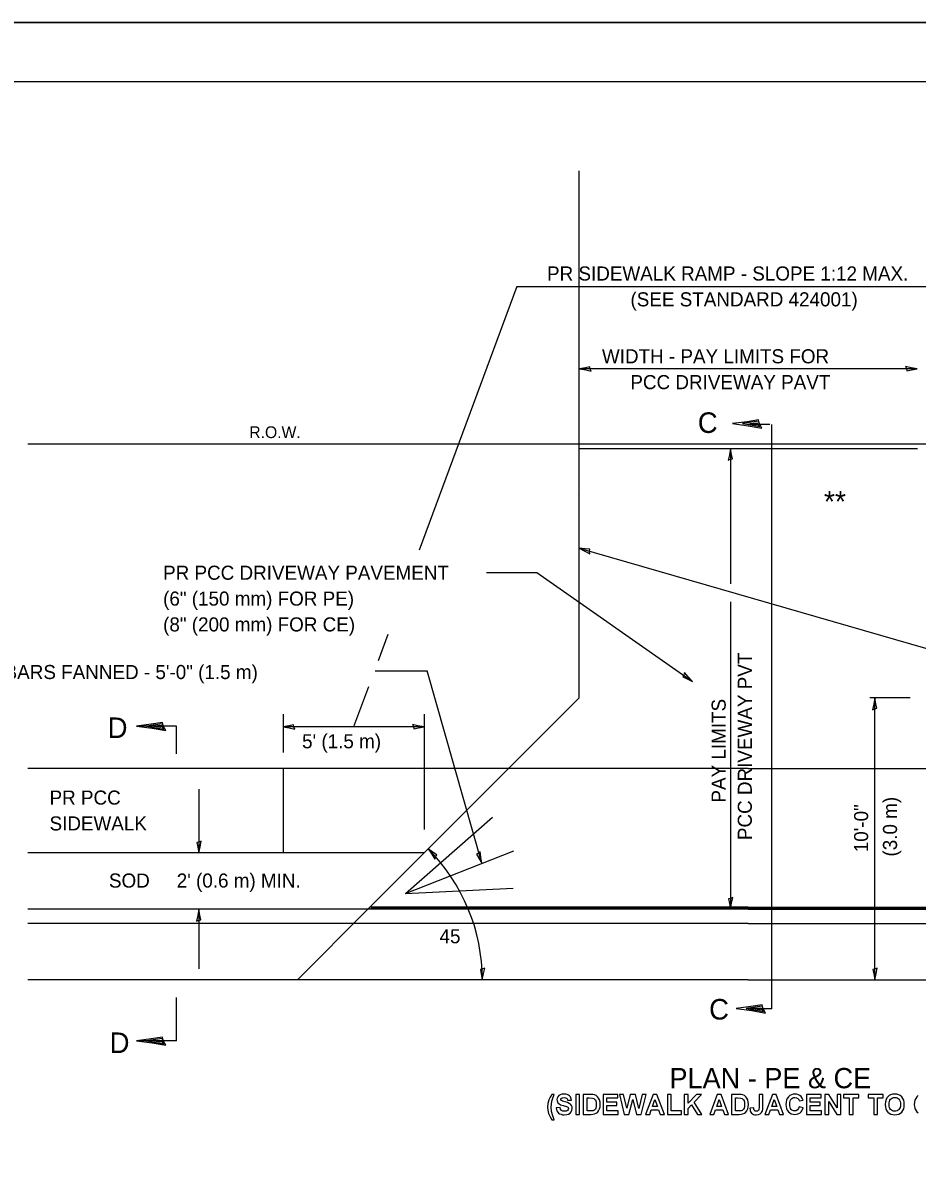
# Model space of a CAD drawing. Extents: x 663632 to 665672, y 1178627 to 1179067.
# Drawn here: x 664002.4 to 664154.8, y 1178874.1 to 1179067 of the extents above; entities that cross this region are included whole.
import ezdxf

# ---------------------------------------------------------------- set-up
doc = ezdxf.new("R2010")
doc.units = 0
for name, color, linetype in [('Alignment_PR_50 Scale Notation', 7, 'Continuous'), ('Design_PR_EOP', 7, 'Continuous'), ('Design_PR_Face of Curb line', 7, 'Continuous'), ('Design_PR_Roadway Dimensions', 7, 'Continuous'), ('Design_PR_Roadway Notes', 7, 'Continuous'), ('Design_PR_Sidewalk', 7, 'Continuous'), ('Level 48', 7, 'Continuous'), ('Level 6', 7, 'Continuous'), ('ROW_EX ROW Line', 7, 'Continuous'), ('Sheets_50 Reference Boundary', 7, 'Continuous'), ('Sheets_General Details', 7, 'Continuous'), ('Sheets_Printer Plotting Border', 7, 'Continuous'), ('Topo_Sidewalk', 7, 'Continuous')]:
    doc.layers.add(name, color=color, linetype=linetype)

msp = doc.modelspace()

# ---------------------------------------------------------------- linework, layer by layer
at = {"layer": 'Alignment_PR_50 Scale Notation'}
for points in [[(664092.98, 1178880.14), (664092.71, 1178880.79), (664092.53, 1178881.52), (664092.46, 1178882.28), (664092.49, 1178882.79), (664092.57, 1178883.28), (664092.73, 1178883.81), (664092.98, 1178884.43), (664092.59, 1178884.43), (664092.3, 1178883.99), (664092.06, 1178883.51), (664091.87, 1178882.92), (664091.81, 1178882.29), (664091.86, 1178881.76), (664092.01, 1178881.21), (664092.26, 1178880.66), (664092.59, 1178880.14)], [(664093.31, 1178882.16), (664093.36, 1178881.89), (664093.44, 1178881.65), (664093.56, 1178881.45), (664093.71, 1178881.28), (664093.9, 1178881.15), (664094.13, 1178881.06), (664094.39, 1178881), (664094.69, 1178880.98), (664095.1, 1178881.01), (664095.42, 1178881.11), (664095.69, 1178881.27), (664095.88, 1178881.49), (664096, 1178881.76), (664096.04, 1178882.04), (664096.01, 1178882.34), (664095.91, 1178882.58), (664095.75, 1178882.78), (664095.54, 1178882.93), (664095.24, 1178883.06), (664094.81, 1178883.18), (664094.41, 1178883.29), (664094.19, 1178883.4), (664094.11, 1178883.49), (664094.09, 1178883.6), (664094.11, 1178883.71), (664094.19, 1178883.8), (664094.39, 1178883.88), (664094.65, 1178883.91), (664094.9, 1178883.89), (664095.07, 1178883.81), (664095.19, 1178883.67), (664095.26, 1178883.46), (664095.91, 1178883.46), (664095.88, 1178883.68), (664095.82, 1178883.88), (664095.72, 1178884.06), (664095.58, 1178884.22), (664095.4, 1178884.34), (664095.19, 1178884.43), (664094.93, 1178884.48), (664094.64, 1178884.5), (664094.29, 1178884.47), (664093.99, 1178884.38), (664093.75, 1178884.24), (664093.58, 1178884.04), (664093.47, 1178883.81), (664093.44, 1178883.56), (664093.46, 1178883.36), (664093.51, 1178883.19), (664093.61, 1178883.02), (664093.75, 1178882.88), (664094.05, 1178882.69), (664094.52, 1178882.54), (664095.07, 1178882.39), (664095.22, 1178882.32), (664095.32, 1178882.24), (664095.37, 1178882.15), (664095.39, 1178882.04), (664095.35, 1178881.86), (664095.22, 1178881.71), (664095.01, 1178881.6), (664094.71, 1178881.57), (664094.43, 1178881.61), (664094.21, 1178881.73), (664094.05, 1178881.93), (664093.96, 1178882.22)], [(664096.63, 1178881.05), (664097.28, 1178881.05), (664097.28, 1178884.43), (664096.63, 1178884.43)], [(664097.93, 1178884.43), (664097.93, 1178881.05), (664099.23, 1178881.05), (664099.57, 1178881.07), (664099.84, 1178881.12), (664100.11, 1178881.24), (664100.32, 1178881.39), (664100.53, 1178881.65), (664100.69, 1178881.99), (664100.77, 1178882.32), (664100.79, 1178882.71), (664100.77, 1178883.15), (664100.68, 1178883.51), (664100.54, 1178883.81), (664100.36, 1178884.06), (664100.12, 1178884.25), (664099.84, 1178884.37), (664099.57, 1178884.42), (664099.19, 1178884.43)], [(664101.31, 1178881.05), (664103.85, 1178881.05), (664103.85, 1178881.64), (664101.96, 1178881.64), (664101.96, 1178882.55), (664103.66, 1178882.55), (664103.66, 1178883.13), (664101.96, 1178883.13), (664101.96, 1178883.85), (664103.79, 1178883.85), (664103.79, 1178884.43), (664101.31, 1178884.43)], [(664104.9, 1178881.05), (664105.7, 1178881.05), (664106.36, 1178883.58), (664107.01, 1178881.05), (664107.77, 1178881.05), (664108.61, 1178884.43), (664107.94, 1178884.43), (664107.4, 1178882.07), (664106.8, 1178884.43), (664105.93, 1178884.43), (664105.32, 1178882.11), (664104.78, 1178884.43), (664104.11, 1178884.43)], [(664111.73, 1178881.05), (664110.44, 1178884.43), (664109.81, 1178884.43), (664108.54, 1178881.05), (664109.23, 1178881.05), (664109.51, 1178881.83), (664110.76, 1178881.83), (664111.04, 1178881.05)], [(664112.25, 1178881.05), (664114.66, 1178881.05), (664114.66, 1178881.64), (664112.9, 1178881.64), (664112.9, 1178884.43), (664112.25, 1178884.43)], [(664115.11, 1178881.05), (664115.76, 1178881.05), (664115.76, 1178882.06), (664116.36, 1178882.65), (664117.38, 1178881.05), (664118.14, 1178881.05), (664116.81, 1178883.14), (664118.07, 1178884.43), (664117.19, 1178884.43), (664115.76, 1178882.97), (664115.76, 1178884.43), (664115.11, 1178884.43)], [(664122.66, 1178881.05), (664121.38, 1178884.43), (664120.74, 1178884.43), (664119.47, 1178881.05), (664120.16, 1178881.05), (664120.44, 1178881.83), (664121.7, 1178881.83), (664121.98, 1178881.05)], [(664123.18, 1178884.43), (664123.18, 1178881.05), (664124.48, 1178881.05), (664124.82, 1178881.07), (664125.09, 1178881.12), (664125.36, 1178881.24), (664125.57, 1178881.39), (664125.78, 1178881.65), (664125.94, 1178881.99), (664126.02, 1178882.32), (664126.04, 1178882.71), (664126.02, 1178883.15), (664125.93, 1178883.51), (664125.79, 1178883.81), (664125.61, 1178884.06), (664125.37, 1178884.25), (664125.09, 1178884.37), (664124.82, 1178884.42), (664124.44, 1178884.43)], [(664127.87, 1178884.43), (664127.87, 1178882.24), (664127.84, 1178881.9), (664127.76, 1178881.7), (664127.62, 1178881.6), (664127.41, 1178881.57), (664127.2, 1178881.61), (664127.05, 1178881.75), (664126.98, 1178881.91), (664126.96, 1178882.16), (664126.3, 1178882.09), (664126.32, 1178881.83), (664126.37, 1178881.61), (664126.46, 1178881.42), (664126.58, 1178881.27), (664126.73, 1178881.14), (664126.92, 1178881.05), (664127.13, 1178881), (664127.37, 1178880.98), (664127.76, 1178881.03), (664128.07, 1178881.16), (664128.3, 1178881.37), (664128.44, 1178881.64), (664128.5, 1178881.91), (664128.52, 1178882.29), (664128.52, 1178884.43)], [(664132.03, 1178881.05), (664130.75, 1178884.43), (664130.12, 1178884.43), (664128.85, 1178881.05), (664129.54, 1178881.05), (664129.82, 1178881.83), (664131.07, 1178881.83), (664131.35, 1178881.05)], [(664134.7, 1178882.35), (664134.59, 1178882.03), (664134.41, 1178881.81), (664134.19, 1178881.68), (664133.93, 1178881.64), (664133.75, 1178881.65), (664133.59, 1178881.7), (664133.44, 1178881.78), (664133.31, 1178881.9), (664133.21, 1178882.06), (664133.13, 1178882.26), (664133.09, 1178882.5), (664133.08, 1178882.79), (664133.09, 1178883.07), (664133.14, 1178883.3), (664133.21, 1178883.5), (664133.32, 1178883.65), (664133.45, 1178883.76), (664133.6, 1178883.85), (664133.77, 1178883.9), (664133.96, 1178883.91), (664134.22, 1178883.87), (664134.44, 1178883.76), (664134.61, 1178883.57), (664134.7, 1178883.33), (664135.35, 1178883.46), (664135.21, 1178883.83), (664135.01, 1178884.11), (664134.8, 1178884.28), (664134.56, 1178884.4), (664134.3, 1178884.48), (664134, 1178884.5), (664133.66, 1178884.47), (664133.36, 1178884.38), (664133.09, 1178884.24), (664132.86, 1178884.04), (664132.67, 1178883.78), (664132.53, 1178883.48), (664132.45, 1178883.14), (664132.42, 1178882.74), (664132.45, 1178882.37), (664132.53, 1178882.04), (664132.67, 1178881.75), (664132.86, 1178881.5), (664133.09, 1178881.3), (664133.35, 1178881.16), (664133.64, 1178881.08), (664133.96, 1178881.05), (664134.22, 1178881.07), (664134.45, 1178881.12), (664134.66, 1178881.2), (664134.85, 1178881.32), (664135.01, 1178881.48), (664135.15, 1178881.67), (664135.26, 1178881.89), (664135.35, 1178882.16)], [(664135.94, 1178881.05), (664138.48, 1178881.05), (664138.48, 1178881.64), (664136.59, 1178881.64), (664136.59, 1178882.55), (664138.28, 1178882.55), (664138.28, 1178883.13), (664136.59, 1178883.13), (664136.59, 1178883.85), (664138.41, 1178883.85), (664138.41, 1178884.43), (664135.94, 1178884.43)], [(664139.06, 1178881.05), (664139.72, 1178881.05), (664139.72, 1178883.27), (664141.1, 1178881.05), (664141.8, 1178881.05), (664141.8, 1178884.43), (664141.15, 1178884.43), (664141.15, 1178882.18), (664139.75, 1178884.43), (664139.06, 1178884.43)], [(664143.23, 1178881.05), (664143.88, 1178881.05), (664143.88, 1178883.85), (664144.86, 1178883.85), (664144.86, 1178884.43), (664142.25, 1178884.43), (664142.25, 1178883.85), (664143.23, 1178883.85)], [(664147.39, 1178881.05), (664148.05, 1178881.05), (664148.05, 1178883.85), (664149.02, 1178883.85), (664149.02, 1178884.43), (664146.42, 1178884.43), (664146.42, 1178883.85), (664147.39, 1178883.85)], [(664149.35, 1178882.72), (664149.37, 1178882.34), (664149.46, 1178882), (664149.59, 1178881.7), (664149.79, 1178881.45), (664150.03, 1178881.24), (664150.31, 1178881.1), (664150.62, 1178881.01), (664150.98, 1178880.98), (664151.33, 1178881.01), (664151.64, 1178881.1), (664151.92, 1178881.24), (664152.16, 1178881.45), (664152.35, 1178881.7), (664152.49, 1178882), (664152.57, 1178882.35), (664152.6, 1178882.74), (664152.57, 1178883.13), (664152.49, 1178883.48), (664152.35, 1178883.78), (664152.15, 1178884.03), (664151.91, 1178884.24), (664151.64, 1178884.38), (664151.32, 1178884.47), (664150.97, 1178884.5), (664150.58, 1178884.47), (664150.24, 1178884.37), (664150.02, 1178884.24), (664149.81, 1178884.06), (664149.63, 1178883.84), (664149.5, 1178883.59), (664149.38, 1178883.2)], [(664150, 1178882.74), (664150.01, 1178883.02), (664150.06, 1178883.26), (664150.15, 1178883.46), (664150.27, 1178883.62), (664150.41, 1178883.75), (664150.58, 1178883.84), (664150.77, 1178883.9), (664150.98, 1178883.91), (664151.19, 1178883.9), (664151.37, 1178883.84), (664151.54, 1178883.75), (664151.68, 1178883.63), (664151.8, 1178883.46), (664151.88, 1178883.26), (664151.93, 1178883.03), (664151.95, 1178882.75), (664151.93, 1178882.48), (664151.88, 1178882.24), (664151.79, 1178882.03), (664151.68, 1178881.87), (664151.53, 1178881.74), (664151.36, 1178881.64), (664151.18, 1178881.59), (664150.98, 1178881.57), (664150.77, 1178881.59), (664150.59, 1178881.64), (664150.42, 1178881.74), (664150.27, 1178881.87), (664150.15, 1178882.03), (664150.07, 1178882.24), (664150.01, 1178882.47)], [(664098.58, 1178883.85), (664098.91, 1178883.85), (664099.52, 1178883.82), (664099.71, 1178883.76), (664099.86, 1178883.66), (664099.98, 1178883.52), (664100.07, 1178883.34), (664100.12, 1178883.08), (664100.14, 1178882.74), (664100.12, 1178882.39), (664100.07, 1178882.13), (664099.98, 1178881.94), (664099.87, 1178881.81), (664099.74, 1178881.72), (664099.58, 1178881.67), (664099.13, 1178881.64), (664098.58, 1178881.64)], [(664110.55, 1178882.42), (664109.72, 1178882.42), (664110.13, 1178883.59)], [(664121.49, 1178882.42), (664120.65, 1178882.42), (664121.06, 1178883.59)], [(664123.83, 1178883.85), (664124.16, 1178883.85), (664124.77, 1178883.82), (664124.96, 1178883.76), (664125.11, 1178883.66), (664125.23, 1178883.52), (664125.32, 1178883.34), (664125.37, 1178883.08), (664125.39, 1178882.74), (664125.37, 1178882.39), (664125.32, 1178882.13), (664125.23, 1178881.94), (664125.12, 1178881.81), (664124.99, 1178881.72), (664124.83, 1178881.67), (664124.38, 1178881.64), (664123.83, 1178881.64)], [(664130.86, 1178882.42), (664130.02, 1178882.42), (664130.44, 1178883.59)]]:
    msp.add_lwpolyline(points, close=True, dxfattribs=at)
msp.add_lwpolyline([(664154.96, 1178884.24), (664154.73, 1178884.04), (664154.54, 1178883.78), (664154.4, 1178883.48), (664154.32, 1178883.14), (664154.29, 1178882.74), (664154.32, 1178882.37), (664154.4, 1178882.04), (664154.54, 1178881.75), (664154.72, 1178881.5), (664154.95, 1178881.3)], dxfattribs=at)
at = {"layer": 'Design_PR_EOP'}
for q in [(664003.34, 1178903.97), (664244.19, 1178903.97)]:
    msp.add_line((664126.02, 1178903.97), q, dxfattribs=at)
at = {"layer": 'Design_PR_Face of Curb line'}
for p, q in [((664097.03, 1178986.53), (664097.03, 1178986.53)), ((664046.79, 1178939.97), (664046.79, 1178925.57)), ((664126.02, 1178939.97), (664085.23, 1178939.97)), ((664126.02, 1178939.97), (664166.82, 1178939.97)), ((664067.62, 1178918.64), (664082.44, 1178931.65)), ((664067.62, 1178918.64), (664086.07, 1178925.95)), ((664067.62, 1178918.64), (664085.98, 1178919.56)), ((664126.02, 1178915.97), (664003.34, 1178915.97)), ((664049.23, 1178903.97), (664061.23, 1178915.97)), ((664126.02, 1178916.33), (664061.72, 1178916.33)), ((664126.02, 1178916.21), (664061.72, 1178916.21)), ((664126.02, 1178916.09), (664061.72, 1178916.09)), ((664126.02, 1178916.33), (664190.46, 1178916.33)), ((664126.02, 1178916.21), (664190.59, 1178916.21)), ((664126.02, 1178916.09), (664190.7, 1178916.09)), ((664126.02, 1178915.97), (664244.19, 1178915.97)), ((664126.02, 1178913.57), (664003.34, 1178913.57)), ((664126.02, 1178913.57), (664244.19, 1178913.57)), ((664097.22, 1178903.97), (664049.23, 1178903.97))]:
    msp.add_line(p, q, dxfattribs=at)
at = {"layer": 'Design_PR_Roadway Dimensions'}
for p, q in [((664154.81, 1179008.01), (664097.28, 1179008.01)), ((664122.99, 1178994.45), (664122.99, 1178986.53)), ((664122.99, 1178986.53), (664122.99, 1178971.41)), ((664097.22, 1178977.47), (664167.84, 1178957.08)), ((664122.99, 1178968.35), (664122.99, 1178915.97)), ((664147.59, 1178903.97), (664147.59, 1178951.97))]:
    msp.add_line(p, q, dxfattribs=at)
for points in [[(664099.28, 1179007.59), (664099.12, 1179007.98), (664099.06, 1179008.35), (664098.28, 1179008.18), (664097.28, 1179008.01), (664098.35, 1179007.82)], [(664152.81, 1179008.43), (664152.98, 1179008.05), (664153.04, 1179007.68), (664153.81, 1179007.84), (664154.81, 1179008.01), (664153.75, 1179008.21)], [(664122.57, 1178992.45), (664122.96, 1178992.61), (664123.32, 1178992.67), (664123.16, 1178993.45), (664122.99, 1178994.45), (664122.8, 1178993.38)], [(664099.03, 1178976.51), (664098.98, 1178976.92), (664099.02, 1178977.3), (664098.23, 1178977.36), (664097.22, 1178977.47), (664098.2, 1178976.98)], [(664147.17, 1178949.97), (664147.55, 1178950.14), (664147.92, 1178950.2), (664147.76, 1178950.97), (664147.59, 1178951.97), (664147.39, 1178950.91)], [(664072.62, 1178924.54), (664072.77, 1178924.92), (664072.99, 1178925.23), (664072.33, 1178925.66), (664071.5, 1178926.25), (664072.11, 1178925.35)], [(664123.41, 1178917.97), (664123.02, 1178917.81), (664122.66, 1178917.75), (664122.82, 1178916.97), (664122.99, 1178915.97), (664123.18, 1178917.04)], [(664081.14, 1178905.97), (664080.76, 1178905.81), (664080.39, 1178905.75), (664080.55, 1178904.97), (664080.72, 1178903.97), (664080.92, 1178905.04)], [(664148, 1178905.97), (664147.62, 1178905.81), (664147.25, 1178905.75), (664147.41, 1178904.97), (664147.59, 1178903.97), (664147.78, 1178905.04)]]:
    msp.add_lwpolyline(points, close=True, dxfattribs=at)
msp.add_arc((664049.23, 1178903.97), 31.5, 0.0004, 45.0002, dxfattribs=at)
at = {"layer": 'Design_PR_Roadway Notes'}
for p, q in [((664086.62, 1179022.02), (664069.98, 1178977.15)), ((664086.62, 1179022.02), (664167.1, 1179022.02)), ((664129.71, 1178998.53), (664125.85, 1178998.53)), ((664130.06, 1178899.01), (664130.06, 1178998.53)), ((664081.44, 1178973.35), (664089.99, 1178973.35)), ((664089.99, 1178973.35), (664116.54, 1178954.79)), ((664064.64, 1178962.76), (664062.98, 1178958.3)), ((664062.46, 1178956.6), (664071.34, 1178956.6)), ((664080.67, 1178923.81), (664071.34, 1178956.6)), ((664061.33, 1178953.86), (664058.81, 1178947.05)), ((664153.57, 1178951.97), (664146.74, 1178951.97)), ((664046.79, 1178949.23), (664046.79, 1178942.69)), ((664070.83, 1178949.23), (664070.83, 1178929.59)), ((664028.67, 1178947.19), (664021.84, 1178947.19)), ((664028.67, 1178942.46), (664028.67, 1178947.19)), ((664070.83, 1178947.05), (664046.79, 1178947.05)), ((664032.45, 1178936.41), (664032.45, 1178925.57)), ((664032.45, 1178915.97), (664032.45, 1178905.86)), ((664028.67, 1178893.59), (664028.67, 1178900.96)), ((664130.06, 1178899.01), (664126.08, 1178899.01)), ((664028.67, 1178893.59), (664021.84, 1178893.59))]:
    msp.add_line(p, q, dxfattribs=at)
for points in [[(664127.94, 1178998.62), (664127.79, 1178999.31), (664125.85, 1178999.01), (664123.35, 1178998.69), (664126.02, 1178998.33), (664128.35, 1178997.92), (664127.94, 1178998.62), (664127.74, 1178999.08), (664125.03, 1178998.69), (664127.99, 1178998.17), (664127.55, 1178998.75), (664126.31, 1178998.67), (664127.51, 1178998.49)], [(664026.43, 1178947.12), (664026.27, 1178947.8), (664024.34, 1178947.51), (664021.84, 1178947.19), (664024.5, 1178946.82), (664026.84, 1178946.41), (664026.43, 1178947.12), (664026.22, 1178947.57), (664023.52, 1178947.18), (664026.48, 1178946.66), (664026.04, 1178947.25), (664024.79, 1178947.17), (664025.99, 1178946.98)], [(664128.56, 1178899.02), (664128.41, 1178899.7), (664126.47, 1178899.41), (664123.98, 1178899.08), (664126.64, 1178898.72), (664128.97, 1178898.31), (664128.56, 1178899.02), (664128.36, 1178899.47), (664125.65, 1178899.08), (664128.61, 1178898.56), (664128.17, 1178899.14), (664126.93, 1178899.07), (664128.13, 1178898.88)], [(664026.43, 1178893.52), (664026.27, 1178894.21), (664024.34, 1178893.91), (664021.84, 1178893.59), (664024.5, 1178893.22), (664026.84, 1178892.81), (664026.43, 1178893.52), (664026.22, 1178893.98), (664023.52, 1178893.59), (664026.48, 1178893.07), (664026.04, 1178893.65), (664024.79, 1178893.57), (664025.99, 1178893.39)]]:
    msp.add_lwpolyline(points, dxfattribs=at)
for points in [[(664115.14, 1178956.28), (664115.06, 1178955.87), (664114.9, 1178955.54), (664115.62, 1178955.23), (664116.54, 1178954.79), (664115.78, 1178955.56)], [(664048.79, 1178946.63), (664048.62, 1178947.02), (664048.56, 1178947.38), (664047.79, 1178947.22), (664046.79, 1178947.05), (664047.85, 1178946.86)], [(664068.83, 1178947.47), (664068.99, 1178947.08), (664069.05, 1178946.71), (664069.83, 1178946.88), (664070.83, 1178947.05), (664069.76, 1178947.24)], [(664032.87, 1178927.57), (664032.49, 1178927.41), (664032.12, 1178927.35), (664032.28, 1178926.57), (664032.46, 1178925.57), (664032.65, 1178926.64)], [(664080.35, 1178925.83), (664080.05, 1178925.54), (664079.73, 1178925.35), (664080.16, 1178924.68), (664080.67, 1178923.81), (664080.47, 1178924.88)], [(664032.04, 1178913.97), (664032.42, 1178914.14), (664032.79, 1178914.2), (664032.63, 1178914.97), (664032.46, 1178915.97), (664032.26, 1178914.91)]]:
    msp.add_lwpolyline(points, close=True, dxfattribs=at)
at = {"layer": 'Design_PR_Sidewalk'}
for p, q in [((664097.22, 1178951.97), (664097.22, 1178994.45)), ((664097.22, 1178994.45), (664154.82, 1178994.45)), ((664061.23, 1178915.97), (664097.22, 1178951.97)), ((664085.23, 1178939.97), (664003.34, 1178939.97)), ((664070.83, 1178925.57), (664003.34, 1178925.57))]:
    msp.add_line(p, q, dxfattribs=at)
at = {"layer": 'Level 48'}
msp.add_lwpolyline([(663632.3, 1179066.97), (664312.3, 1179066.97), (664312.3, 1178626.97), (663632.3, 1178626.97)], close=True, dxfattribs=at)
at = {"layer": 'Level 6'}
msp.add_line((664003.34, 1178995.24), (664230.82, 1178995.24), dxfattribs=at)
at = {"layer": 'ROW_EX ROW Line'}
for points in [[(664003.34, 1178995.24), (664025.93, 1178995.24)], [(664028.93, 1178995.24), (664051.52, 1178995.24)], [(664054.52, 1178995.24), (664077.11, 1178995.24)], [(664080.11, 1178995.24), (664102.7, 1178995.24)], [(664105.7, 1178995.24), (664128.29, 1178995.24)], [(664131.29, 1178995.24), (664153.88, 1178995.24)]]:
    msp.add_lwpolyline(points, dxfattribs=at)
at = {"layer": 'Sheets_50 Reference Boundary'}
msp.add_lwpolyline([(663672.3, 1179056.96), (664302.3, 1179056.96), (664302.3, 1178656.97), (663672.3, 1178656.97)], close=True, dxfattribs=at)
at = {"layer": 'Sheets_General Details'}
msp.add_line((664312.3, 1179066.97), (663632.3, 1179066.97), dxfattribs=at)
msp.add_lwpolyline([(663672.3, 1179056.97), (664302.3, 1179056.97), (664302.3, 1178636.97), (663672.3, 1178636.97)], close=True, dxfattribs=at)
at = {"layer": 'Sheets_Printer Plotting Border'}
msp.add_lwpolyline([(663632.3, 1178626.97), (664312.3, 1178626.97), (664312.3, 1179066.97), (663632.3, 1179066.97)], close=True, dxfattribs=at)
at = {"layer": 'Topo_Sidewalk'}
msp.add_line((664097.22, 1178994.45), (664097.22, 1179041.75), dxfattribs=at)

# ---------------------------------------------------------------- texts
at = {"layer": 'Alignment_PR_50 Scale Notation'}
msp.add_text('PLAN - PE & CE', height=3.45, dxfattribs=at).set_placement((664112.6, 1178885.5))
at = {"layer": 'Design_PR_Roadway Dimensions'}
for s, height, p in [('WIDTH - PAY LIMITS FOR', 2.3999, (664101.1, 1179008.95)), ('PCC DRIVEWAY PAVT', 2.3999, (664105.94, 1179004.55)), ('45', 2.4, (664073.44, 1178910.19))]:
    msp.add_text(s, height=height, dxfattribs=at).set_placement(p)
for s, p in [('PCC DRIVEWAY PVT', (664126.63, 1178927.76)), ('PAY LIMITS', (664122.18, 1178934.15)), ('(3.0 m)', (664151.36, 1178924.96)), ('10\'-0"', (664146.44, 1178925.69))]:
    msp.add_text(s, height=2.4, rotation=90, dxfattribs=at).set_placement(p)
at = {"layer": 'Design_PR_Roadway Notes'}
for s, height, p in [('PR SIDEWALK RAMP - SLOPE 1:12 MAX.', 2.4, (664091.75, 1179023.05)), ('(SEE STANDARD 424001)', 2.4, (664105.96, 1179018.65)), ('C', 3.5, (664117.43, 1178997.1)), ('R.O.W.', 2, (664041.04, 1178996.22)), ('**', 3.6, (664138.91, 1178983.62)), ('PR PCC DRIVEWAY PAVEMENT', 2.3999, (664026.36, 1178972.09)), ('(6" (150 mm) FOR PE)', 2.3999, (664026.36, 1178967.69)), ('(8" (200 mm) FOR CE)', 2.3999, (664026.36, 1178963.29)), ('3-#20 (#6) BARS FANNED - 5\'-0" (1.5 m)', 2.4, (663983.67, 1178955.18)), ('D', 3.5, (664016.92, 1178945.14)), ("5' (1.5 m)", 2.4, (664050.03, 1178943.39)), ('PR PCC ', 2.4, (664007.02, 1178933.8)), ('SIDEWALK', 2.4, (664007.02, 1178929.4)), ('SOD', 2.4, (664017.14, 1178919.67)), ("2' (0.6 m) MIN.", 2.4, (664028.68, 1178919.67)), ('C', 3.5, (664119.35, 1178897.2)), ('D', 3.5, (664017.26, 1178891.5))]:
    msp.add_text(s, height=height, dxfattribs=at).set_placement(p)

doc.saveas('drawing.dxf')
